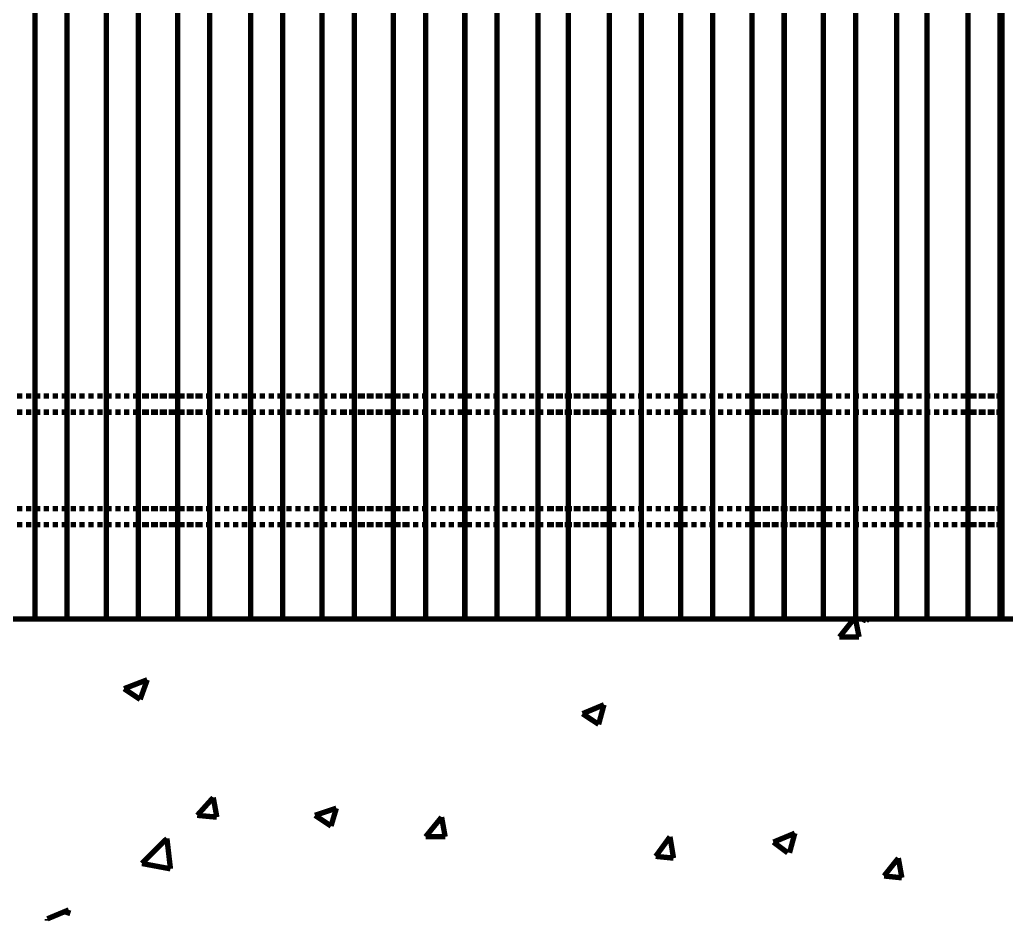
# Model space of a CAD drawing. Extents: x -2.4 to 13.4, y -16 to -5.
# Drawn here: x 6.031 to 6.953, y -13.236 to -12.392 of the extents above; entities that cross this region are included whole.
import ezdxf

# ---------------------------------------------------------------- set-up
doc = ezdxf.new("R2010")
doc.units = 0
doc.header["$MEASUREMENT"] = 0

msp = doc.modelspace()

# ---------------------------------------------------------------- linework, layer by layer
at = {"color": 0, "const_width": 0.005}
for points in [[(7.06203, -12.95219), (6.9487, -12.95219), (6.9487, -7.21884), (7.06203, -7.21884)], [(6.04532, -11.55718), (6.04532, -12.85883)], [(6.07532, -11.55718), (6.07532, -12.87716)], [(6.112, -11.55886), (6.112, -12.8872)], [(6.142, -11.55718), (6.142, -12.85551)], [(6.17867, -11.55718), (6.17867, -12.86886)], [(6.20867, -11.55549), (6.20867, -12.85551)], [(6.24697, -11.55718), (6.24697, -12.85052)], [(6.27697, -11.55886), (6.27697, -12.87884)], [(6.31365, -11.55718), (6.31365, -12.88551)], [(6.34365, -11.55718), (6.34365, -12.86387)], [(6.38034, -11.55549), (6.38034, -12.84554)], [(6.41034, -11.55549), (6.41034, -12.87386)], [(6.44702, -11.55886), (6.44702, -12.84554)], [(6.47702, -11.55718), (6.47702, -12.87716)], [(6.51532, -11.55718), (6.51532, -12.87386)], [(6.5437, -11.55886), (6.5437, -12.88551)], [(6.58199, -11.55886), (6.58199, -12.86387)], [(6.612, -11.55886), (6.612, -12.86549)], [(6.64867, -11.55718), (6.64867, -12.86387)], [(6.67867, -11.55718), (6.67867, -12.85215)], [(6.71535, -11.55549), (6.71535, -12.85383)], [(6.74535, -11.55886), (6.74535, -12.87048)], [(6.78203, -11.55886), (6.78203, -12.86051)], [(6.81203, -11.55886), (6.81203, -12.87884)], [(6.85034, -11.55718), (6.85034, -12.88883)], [(6.87865, -11.55718), (6.87865, -12.85719)], [(6.917, -11.55718), (6.917, -12.85883)], [(6.94702, -11.80387), (6.94702, -12.95219)], [(6.9487, -12.92549), (6.9487, -12.59716)], [(6.02867, -12.74386), (6.03366, -12.74386)], [(6.03702, -12.74386), (6.042, -12.74386)], [(6.04532, -12.74386), (6.05031, -12.74386)], [(6.05367, -12.74386), (6.05867, -12.74386)], [(6.06203, -12.74386), (6.06702, -12.74386)], [(6.07034, -12.74386), (6.07532, -12.74386)], [(6.07868, -12.74386), (6.08367, -12.74386)], [(6.08699, -12.74386), (6.09197, -12.74386)], [(6.09534, -12.74386), (6.10034, -12.74386)], [(6.1037, -12.74386), (6.10868, -12.74386)], [(6.112, -12.74386), (6.11699, -12.74386)], [(6.12035, -12.74386), (6.12534, -12.74386)], [(6.12865, -12.74386), (6.13364, -12.74386)], [(6.137, -12.74386), (6.14368, -12.74386)], [(6.14536, -12.74386), (6.15197, -12.74386)], [(6.15367, -12.74386), (6.16034, -12.74386)], [(6.16202, -12.74386), (6.1687, -12.74386)], [(6.17032, -12.74386), (6.17699, -12.74386)], [(6.17867, -12.74386), (6.18535, -12.74386)], [(6.18703, -12.74386), (6.19364, -12.74386)], [(6.19534, -12.74386), (6.202, -12.74386)], [(6.20531, -12.74386), (6.21036, -12.74386)], [(6.21367, -12.74386), (6.21865, -12.74386)], [(6.22202, -12.74386), (6.22702, -12.74386)], [(6.23032, -12.74386), (6.23531, -12.74386)], [(6.23868, -12.74386), (6.24367, -12.74386)], [(6.24697, -12.74386), (6.25203, -12.74386)], [(6.25534, -12.74386), (6.26032, -12.74386)], [(6.26368, -12.74386), (6.26868, -12.74386)], [(6.27199, -12.74386), (6.27697, -12.74386)], [(6.28035, -12.74386), (6.28534, -12.74386)], [(6.28864, -12.74386), (6.2937, -12.74386)], [(6.297, -12.74386), (6.30199, -12.74386)], [(6.30535, -12.74386), (6.31035, -12.74386)], [(6.31365, -12.74386), (6.31864, -12.74386)], [(6.32202, -12.74386), (6.327, -12.74386)], [(6.33031, -12.74386), (6.33699, -12.74386)], [(6.33867, -12.74386), (6.34534, -12.74386)], [(6.34702, -12.74386), (6.3537, -12.74386)], [(6.35532, -12.74386), (6.362, -12.74386)], [(6.36368, -12.74386), (6.37035, -12.74386)], [(6.37197, -12.74386), (6.37865, -12.74386)], [(6.38034, -12.74386), (6.387, -12.74386)], [(6.38868, -12.74386), (6.39536, -12.74386)], [(6.39867, -12.74386), (6.40367, -12.74386)], [(6.40703, -12.74386), (6.41202, -12.74386)], [(6.41532, -12.74386), (6.42032, -12.74386)], [(6.42368, -12.74386), (6.42867, -12.74386)], [(6.43199, -12.74386), (6.43703, -12.74386)], [(6.44034, -12.74386), (6.44534, -12.74386)], [(6.4487, -12.74386), (6.45368, -12.74386)], [(6.45699, -12.74386), (6.46199, -12.74386)], [(6.46535, -12.74386), (6.47034, -12.74386)], [(6.47366, -12.74386), (6.4787, -12.74386)], [(6.482, -12.74386), (6.487, -12.74386)], [(6.49036, -12.74386), (6.49535, -12.74386)], [(6.49866, -12.74386), (6.50365, -12.74386)], [(6.50702, -12.74386), (6.512, -12.74386)], [(6.51532, -12.74386), (6.52036, -12.74386)], [(6.52367, -12.74386), (6.53035, -12.74386)], [(6.53203, -12.74386), (6.53864, -12.74386)], [(6.54032, -12.74386), (6.547, -12.74386)], [(6.54868, -12.74386), (6.55535, -12.74386)], [(6.55699, -12.74386), (6.56365, -12.74386)], [(6.56534, -12.74386), (6.57202, -12.74386)], [(6.5737, -12.74386), (6.58031, -12.74386)], [(6.58199, -12.74386), (6.58867, -12.74386)], [(6.59197, -12.74386), (6.59702, -12.74386)], [(6.60034, -12.74386), (6.60532, -12.74386)], [(6.60868, -12.74386), (6.61368, -12.74386)], [(6.61699, -12.74386), (6.62197, -12.74386)], [(6.62534, -12.74386), (6.63034, -12.74386)], [(6.63364, -12.74386), (6.63868, -12.74386)], [(6.642, -12.74386), (6.64699, -12.74386)], [(6.65035, -12.74386), (6.65535, -12.74386)], [(6.65865, -12.74386), (6.66364, -12.74386)], [(6.667, -12.74386), (6.672, -12.74386)], [(6.67531, -12.74386), (6.68035, -12.74386)], [(6.68367, -12.74386), (6.68865, -12.74386)], [(6.69202, -12.74386), (6.69702, -12.74386)], [(6.70032, -12.74386), (6.70531, -12.74386)], [(6.70867, -12.74386), (6.71367, -12.74386)], [(6.71697, -12.74386), (6.72365, -12.74386)], [(6.72534, -12.74386), (6.732, -12.74386)], [(6.73368, -12.74386), (6.74036, -12.74386)], [(6.74199, -12.74386), (6.74866, -12.74386)], [(6.75034, -12.74386), (6.75702, -12.74386)], [(6.75864, -12.74386), (6.76532, -12.74386)], [(6.767, -12.74386), (6.77367, -12.74386)], [(6.77535, -12.74386), (6.78203, -12.74386)], [(6.78365, -12.74386), (6.79032, -12.74386)], [(6.7937, -12.74386), (6.79868, -12.74386)], [(6.80199, -12.74386), (6.80699, -12.74386)], [(6.81035, -12.74386), (6.81534, -12.74386)], [(6.81864, -12.74386), (6.8237, -12.74386)], [(6.827, -12.74386), (6.83199, -12.74386)], [(6.83536, -12.74386), (6.84035, -12.74386)], [(6.84366, -12.74386), (6.84865, -12.74386)], [(6.85202, -12.74386), (6.857, -12.74386)], [(6.86031, -12.74386), (6.86536, -12.74386)], [(6.86867, -12.74386), (6.87366, -12.74386)], [(6.87703, -12.74386), (6.88202, -12.74386)], [(6.88532, -12.74386), (6.89032, -12.74386)], [(6.89368, -12.74386), (6.89867, -12.74386)], [(6.90197, -12.74386), (6.90703, -12.74386)], [(6.91034, -12.74386), (6.917, -12.74386)], [(6.9187, -12.74386), (6.92531, -12.74386)], [(6.92699, -12.74386), (6.93367, -12.74386)], [(6.93535, -12.74386), (6.94202, -12.74386)], [(6.94364, -12.74386), (6.9487, -12.74386)], [(6.02867, -12.75883), (6.03366, -12.75883)], [(6.03702, -12.75883), (6.042, -12.75883)], [(6.04532, -12.75883), (6.05031, -12.75883)], [(6.05367, -12.75883), (6.05867, -12.75883)], [(6.06203, -12.75883), (6.06702, -12.75883)], [(6.07034, -12.75883), (6.07532, -12.75883)], [(6.07868, -12.75883), (6.08367, -12.75883)], [(6.08699, -12.75883), (6.09197, -12.75883)], [(6.09534, -12.75883), (6.10034, -12.75883)], [(6.1037, -12.75883), (6.10868, -12.75883)], [(6.112, -12.75883), (6.11699, -12.75883)], [(6.12035, -12.75883), (6.12534, -12.75883)], [(6.12865, -12.75883), (6.13364, -12.75883)], [(6.137, -12.75883), (6.14368, -12.75883)], [(6.14536, -12.75883), (6.15197, -12.75883)], [(6.15367, -12.75883), (6.16034, -12.75883)], [(6.16202, -12.75883), (6.1687, -12.75883)], [(6.17032, -12.75883), (6.17699, -12.75883)], [(6.17867, -12.75883), (6.18535, -12.75883)], [(6.18703, -12.75883), (6.19364, -12.75883)], [(6.19534, -12.75883), (6.202, -12.75883)], [(6.20531, -12.75883), (6.21036, -12.75883)], [(6.21367, -12.75883), (6.21865, -12.75883)], [(6.22202, -12.75883), (6.22702, -12.75883)], [(6.23032, -12.75883), (6.23531, -12.75883)], [(6.23868, -12.75883), (6.24367, -12.75883)], [(6.24697, -12.75883), (6.25203, -12.75883)], [(6.25534, -12.75883), (6.26032, -12.75883)], [(6.26368, -12.75883), (6.26868, -12.75883)], [(6.27199, -12.75883), (6.27697, -12.75883)], [(6.28035, -12.75883), (6.28534, -12.75883)], [(6.28864, -12.75883), (6.2937, -12.75883)], [(6.297, -12.75883), (6.30199, -12.75883)], [(6.30535, -12.75883), (6.31035, -12.75883)], [(6.31365, -12.75883), (6.31864, -12.75883)], [(6.32202, -12.75883), (6.327, -12.75883)], [(6.33031, -12.75883), (6.33699, -12.75883)], [(6.33867, -12.75883), (6.34534, -12.75883)], [(6.34702, -12.75883), (6.3537, -12.75883)], [(6.35532, -12.75883), (6.362, -12.75883)], [(6.36368, -12.75883), (6.37035, -12.75883)], [(6.37197, -12.75883), (6.37865, -12.75883)], [(6.38034, -12.75883), (6.387, -12.75883)], [(6.38868, -12.75883), (6.39536, -12.75883)], [(6.39867, -12.75883), (6.40367, -12.75883)], [(6.40703, -12.75883), (6.41202, -12.75883)], [(6.41532, -12.75883), (6.42032, -12.75883)], [(6.42368, -12.75883), (6.42867, -12.75883)], [(6.43199, -12.75883), (6.43703, -12.75883)], [(6.44034, -12.75883), (6.44534, -12.75883)], [(6.4487, -12.75883), (6.45368, -12.75883)], [(6.45699, -12.75883), (6.46199, -12.75883)], [(6.46535, -12.75883), (6.47034, -12.75883)], [(6.47366, -12.75883), (6.4787, -12.75883)], [(6.482, -12.75883), (6.487, -12.75883)], [(6.49036, -12.75883), (6.49535, -12.75883)], [(6.49866, -12.75883), (6.50365, -12.75883)], [(6.50702, -12.75883), (6.512, -12.75883)], [(6.51532, -12.75883), (6.52036, -12.75883)], [(6.52367, -12.75883), (6.53035, -12.75883)], [(6.53203, -12.75883), (6.53864, -12.75883)], [(6.54032, -12.75883), (6.547, -12.75883)], [(6.54868, -12.75883), (6.55535, -12.75883)], [(6.55699, -12.75883), (6.56365, -12.75883)], [(6.56534, -12.75883), (6.57202, -12.75883)], [(6.5737, -12.75883), (6.58031, -12.75883)], [(6.58199, -12.75883), (6.58867, -12.75883)], [(6.59197, -12.75883), (6.59702, -12.75883)], [(6.60034, -12.75883), (6.60532, -12.75883)], [(6.60868, -12.75883), (6.61368, -12.75883)], [(6.61699, -12.75883), (6.62197, -12.75883)], [(6.62534, -12.75883), (6.63034, -12.75883)], [(6.63364, -12.75883), (6.63868, -12.75883)], [(6.642, -12.75883), (6.64699, -12.75883)], [(6.65035, -12.75883), (6.65535, -12.75883)], [(6.65865, -12.75883), (6.66364, -12.75883)], [(6.667, -12.75883), (6.672, -12.75883)], [(6.67531, -12.75883), (6.68035, -12.75883)], [(6.68367, -12.75883), (6.68865, -12.75883)], [(6.69202, -12.75883), (6.69702, -12.75883)], [(6.70032, -12.75883), (6.70531, -12.75883)], [(6.70867, -12.75883), (6.71367, -12.75883)], [(6.71697, -12.75883), (6.72365, -12.75883)], [(6.72534, -12.75883), (6.732, -12.75883)], [(6.73368, -12.75883), (6.74036, -12.75883)], [(6.74199, -12.75883), (6.74866, -12.75883)], [(6.75034, -12.75883), (6.75702, -12.75883)], [(6.75864, -12.75883), (6.76532, -12.75883)], [(6.767, -12.75883), (6.77367, -12.75883)], [(6.77535, -12.75883), (6.78203, -12.75883)], [(6.78365, -12.75883), (6.79032, -12.75883)], [(6.7937, -12.75883), (6.79868, -12.75883)], [(6.80199, -12.75883), (6.80699, -12.75883)], [(6.81035, -12.75883), (6.81534, -12.75883)], [(6.81864, -12.75883), (6.8237, -12.75883)], [(6.827, -12.75883), (6.83199, -12.75883)], [(6.83536, -12.75883), (6.84035, -12.75883)], [(6.84366, -12.75883), (6.84865, -12.75883)], [(6.85202, -12.75883), (6.857, -12.75883)], [(6.86031, -12.75883), (6.86536, -12.75883)], [(6.86867, -12.75883), (6.87366, -12.75883)], [(6.87703, -12.75883), (6.88202, -12.75883)], [(6.88532, -12.75883), (6.89032, -12.75883)], [(6.89368, -12.75883), (6.89867, -12.75883)], [(6.90197, -12.75883), (6.90703, -12.75883)], [(6.91034, -12.75883), (6.917, -12.75883)], [(6.9187, -12.75883), (6.92531, -12.75883)], [(6.92699, -12.75883), (6.93367, -12.75883)], [(6.93535, -12.75883), (6.94202, -12.75883)], [(6.94364, -12.75883), (6.9487, -12.75883)], [(6.04532, -12.83549), (6.04532, -12.95219)], [(6.07532, -12.83549), (6.07532, -12.95219)], [(6.112, -12.83549), (6.112, -12.95219)], [(6.142, -12.83549), (6.142, -12.95219)], [(6.17867, -12.83549), (6.17867, -12.95219)], [(6.20867, -12.83549), (6.20867, -12.95219)], [(6.24697, -12.83549), (6.24697, -12.95219)], [(6.27697, -12.83549), (6.27697, -12.95219)], [(6.31365, -12.83549), (6.31365, -12.95219)], [(6.34365, -12.83549), (6.34365, -12.95219)], [(6.38034, -12.83549), (6.38034, -12.95219)], [(6.41034, -12.83549), (6.41034, -12.95219)], [(6.44702, -12.83549), (6.44702, -12.95219)], [(6.47702, -12.83549), (6.47702, -12.95219)], [(6.51532, -12.83549), (6.51532, -12.95219)], [(6.5437, -12.83549), (6.5437, -12.95219)], [(6.58199, -12.83549), (6.58199, -12.95219)], [(6.612, -12.83549), (6.612, -12.95219)], [(6.64867, -12.83549), (6.64867, -12.95219)], [(6.67867, -12.83549), (6.67867, -12.95219)], [(6.71535, -12.83549), (6.71535, -12.95219)], [(6.74535, -12.83549), (6.74535, -12.95219)], [(6.78203, -12.83549), (6.78203, -12.95219)], [(6.81203, -12.83549), (6.81203, -12.95219)], [(6.85034, -12.83549), (6.85034, -12.95219)], [(6.87865, -12.83549), (6.87865, -12.95219)], [(6.917, -12.83549), (6.917, -12.95219)], [(6.02867, -12.84884), (6.03366, -12.84884)], [(6.03702, -12.84884), (6.042, -12.84884)], [(6.04532, -12.84884), (6.05031, -12.84884)], [(6.05367, -12.84884), (6.05867, -12.84884)], [(6.06203, -12.84884), (6.06702, -12.84884)], [(6.07034, -12.84884), (6.07532, -12.84884)], [(6.07868, -12.84884), (6.08367, -12.84884)], [(6.08699, -12.84884), (6.09197, -12.84884)], [(6.09534, -12.84884), (6.10034, -12.84884)], [(6.1037, -12.84884), (6.10868, -12.84884)], [(6.112, -12.84884), (6.11699, -12.84884)], [(6.12035, -12.84884), (6.12534, -12.84884)], [(6.12865, -12.84884), (6.13364, -12.84884)], [(6.137, -12.84884), (6.14368, -12.84884)], [(6.14536, -12.84884), (6.15197, -12.84884)], [(6.15367, -12.84884), (6.16034, -12.84884)], [(6.16202, -12.84884), (6.1687, -12.84884)], [(6.17032, -12.84884), (6.17699, -12.84884)], [(6.17867, -12.84884), (6.18535, -12.84884)], [(6.18703, -12.84884), (6.19364, -12.84884)], [(6.19534, -12.84884), (6.202, -12.84884)], [(6.20531, -12.84884), (6.21036, -12.84884)], [(6.21367, -12.84884), (6.21865, -12.84884)], [(6.22202, -12.84884), (6.22702, -12.84884)], [(6.23032, -12.84884), (6.23531, -12.84884)], [(6.23868, -12.84884), (6.24367, -12.84884)], [(6.24697, -12.84884), (6.25203, -12.84884)], [(6.25534, -12.84884), (6.26032, -12.84884)], [(6.26368, -12.84884), (6.26868, -12.84884)], [(6.27199, -12.84884), (6.27697, -12.84884)], [(6.28035, -12.84884), (6.28534, -12.84884)], [(6.28864, -12.84884), (6.2937, -12.84884)], [(6.297, -12.84884), (6.30199, -12.84884)], [(6.30535, -12.84884), (6.31035, -12.84884)], [(6.31365, -12.84884), (6.31864, -12.84884)], [(6.32202, -12.84884), (6.327, -12.84884)], [(6.33031, -12.84884), (6.33699, -12.84884)], [(6.33867, -12.84884), (6.34534, -12.84884)], [(6.34702, -12.84884), (6.3537, -12.84884)], [(6.35532, -12.84884), (6.362, -12.84884)], [(6.36368, -12.84884), (6.37035, -12.84884)], [(6.37197, -12.84884), (6.37865, -12.84884)], [(6.38034, -12.84884), (6.387, -12.84884)], [(6.38868, -12.84884), (6.39536, -12.84884)], [(6.39867, -12.84884), (6.40367, -12.84884)], [(6.40703, -12.84884), (6.41202, -12.84884)], [(6.41532, -12.84884), (6.42032, -12.84884)], [(6.42368, -12.84884), (6.42867, -12.84884)], [(6.43199, -12.84884), (6.43703, -12.84884)], [(6.44034, -12.84884), (6.44534, -12.84884)], [(6.4487, -12.84884), (6.45368, -12.84884)], [(6.45699, -12.84884), (6.46199, -12.84884)], [(6.46535, -12.84884), (6.47034, -12.84884)], [(6.47366, -12.84884), (6.4787, -12.84884)], [(6.482, -12.84884), (6.487, -12.84884)], [(6.49036, -12.84884), (6.49535, -12.84884)], [(6.49866, -12.84884), (6.50365, -12.84884)], [(6.50702, -12.84884), (6.512, -12.84884)], [(6.51532, -12.84884), (6.52036, -12.84884)], [(6.52367, -12.84884), (6.53035, -12.84884)], [(6.53203, -12.84884), (6.53864, -12.84884)], [(6.54032, -12.84884), (6.547, -12.84884)], [(6.54868, -12.84884), (6.55535, -12.84884)], [(6.55699, -12.84884), (6.56365, -12.84884)], [(6.56534, -12.84884), (6.57202, -12.84884)], [(6.5737, -12.84884), (6.58031, -12.84884)], [(6.58199, -12.84884), (6.58867, -12.84884)], [(6.59197, -12.84884), (6.59702, -12.84884)], [(6.60034, -12.84884), (6.60532, -12.84884)], [(6.60868, -12.84884), (6.61368, -12.84884)], [(6.61699, -12.84884), (6.62197, -12.84884)], [(6.62534, -12.84884), (6.63034, -12.84884)], [(6.63364, -12.84884), (6.63868, -12.84884)], [(6.642, -12.84884), (6.64699, -12.84884)], [(6.65035, -12.84884), (6.65535, -12.84884)], [(6.65865, -12.84884), (6.66364, -12.84884)], [(6.667, -12.84884), (6.672, -12.84884)], [(6.67531, -12.84884), (6.68035, -12.84884)], [(6.68367, -12.84884), (6.68865, -12.84884)], [(6.69202, -12.84884), (6.69702, -12.84884)], [(6.70032, -12.84884), (6.70531, -12.84884)], [(6.70867, -12.84884), (6.71367, -12.84884)], [(6.71697, -12.84884), (6.72365, -12.84884)], [(6.72534, -12.84884), (6.732, -12.84884)], [(6.73368, -12.84884), (6.74036, -12.84884)], [(6.74199, -12.84884), (6.74866, -12.84884)], [(6.75034, -12.84884), (6.75702, -12.84884)], [(6.75864, -12.84884), (6.76532, -12.84884)], [(6.767, -12.84884), (6.77367, -12.84884)], [(6.77535, -12.84884), (6.78203, -12.84884)], [(6.78365, -12.84884), (6.79032, -12.84884)], [(6.7937, -12.84884), (6.79868, -12.84884)], [(6.80199, -12.84884), (6.80699, -12.84884)], [(6.81035, -12.84884), (6.81534, -12.84884)], [(6.81864, -12.84884), (6.8237, -12.84884)], [(6.827, -12.84884), (6.83199, -12.84884)], [(6.83536, -12.84884), (6.84035, -12.84884)], [(6.84366, -12.84884), (6.84865, -12.84884)], [(6.85202, -12.84884), (6.857, -12.84884)], [(6.86031, -12.84884), (6.86536, -12.84884)], [(6.86867, -12.84884), (6.87366, -12.84884)], [(6.87703, -12.84884), (6.88202, -12.84884)], [(6.88532, -12.84884), (6.89032, -12.84884)], [(6.89368, -12.84884), (6.89867, -12.84884)], [(6.90197, -12.84884), (6.90703, -12.84884)], [(6.91034, -12.84884), (6.917, -12.84884)], [(6.9187, -12.84884), (6.92531, -12.84884)], [(6.92699, -12.84884), (6.93367, -12.84884)], [(6.93535, -12.84884), (6.94202, -12.84884)], [(6.94364, -12.84884), (6.9487, -12.84884)], [(6.02867, -12.86387), (6.03366, -12.86387)], [(6.03702, -12.86387), (6.042, -12.86387)], [(6.04532, -12.86387), (6.05031, -12.86387)], [(6.05367, -12.86387), (6.05867, -12.86387)], [(6.06203, -12.86387), (6.06702, -12.86387)], [(6.07034, -12.86387), (6.07532, -12.86387)], [(6.07868, -12.86387), (6.08367, -12.86387)], [(6.08699, -12.86387), (6.09197, -12.86387)], [(6.09534, -12.86387), (6.10034, -12.86387)], [(6.1037, -12.86387), (6.10868, -12.86387)], [(6.112, -12.86387), (6.11699, -12.86387)], [(6.12035, -12.86387), (6.12534, -12.86387)], [(6.12865, -12.86387), (6.13364, -12.86387)], [(6.137, -12.86387), (6.14368, -12.86387)], [(6.14536, -12.86387), (6.15197, -12.86387)], [(6.15367, -12.86387), (6.16034, -12.86387)], [(6.16202, -12.86387), (6.1687, -12.86387)], [(6.17032, -12.86387), (6.17699, -12.86387)], [(6.17867, -12.86387), (6.18535, -12.86387)], [(6.18703, -12.86387), (6.19364, -12.86387)], [(6.19534, -12.86387), (6.202, -12.86387)], [(6.20531, -12.86387), (6.21036, -12.86387)], [(6.21367, -12.86387), (6.21865, -12.86387)], [(6.22202, -12.86387), (6.22702, -12.86387)], [(6.23032, -12.86387), (6.23531, -12.86387)], [(6.23868, -12.86387), (6.24367, -12.86387)], [(6.24697, -12.86387), (6.25203, -12.86387)], [(6.25534, -12.86387), (6.26032, -12.86387)], [(6.26368, -12.86387), (6.26868, -12.86387)], [(6.27199, -12.86387), (6.27697, -12.86387)], [(6.28035, -12.86387), (6.28534, -12.86387)], [(6.28864, -12.86387), (6.2937, -12.86387)], [(6.297, -12.86387), (6.30199, -12.86387)], [(6.30535, -12.86387), (6.31035, -12.86387)], [(6.31365, -12.86387), (6.31864, -12.86387)], [(6.32202, -12.86387), (6.327, -12.86387)], [(6.33031, -12.86387), (6.33699, -12.86387)], [(6.33867, -12.86387), (6.34534, -12.86387)], [(6.34702, -12.86387), (6.3537, -12.86387)], [(6.35532, -12.86387), (6.362, -12.86387)], [(6.36368, -12.86387), (6.37035, -12.86387)], [(6.37197, -12.86387), (6.37865, -12.86387)], [(6.38034, -12.86387), (6.387, -12.86387)], [(6.38868, -12.86387), (6.39536, -12.86387)], [(6.39867, -12.86387), (6.40367, -12.86387)], [(6.40703, -12.86387), (6.41202, -12.86387)], [(6.41532, -12.86387), (6.42032, -12.86387)], [(6.42368, -12.86387), (6.42867, -12.86387)], [(6.43199, -12.86387), (6.43703, -12.86387)], [(6.44034, -12.86387), (6.44534, -12.86387)], [(6.4487, -12.86387), (6.45368, -12.86387)], [(6.45699, -12.86387), (6.46199, -12.86387)], [(6.46535, -12.86387), (6.47034, -12.86387)], [(6.47366, -12.86387), (6.4787, -12.86387)], [(6.482, -12.86387), (6.487, -12.86387)], [(6.49036, -12.86387), (6.49535, -12.86387)], [(6.49866, -12.86387), (6.50365, -12.86387)], [(6.50702, -12.86387), (6.512, -12.86387)], [(6.51532, -12.86387), (6.52036, -12.86387)], [(6.52367, -12.86387), (6.53035, -12.86387)], [(6.53203, -12.86387), (6.53864, -12.86387)], [(6.54032, -12.86387), (6.547, -12.86387)], [(6.54868, -12.86387), (6.55535, -12.86387)], [(6.55699, -12.86387), (6.56365, -12.86387)], [(6.56534, -12.86387), (6.57202, -12.86387)], [(6.5737, -12.86387), (6.58031, -12.86387)], [(6.58199, -12.86387), (6.58867, -12.86387)], [(6.59197, -12.86387), (6.59702, -12.86387)], [(6.60034, -12.86387), (6.60532, -12.86387)], [(6.60868, -12.86387), (6.61368, -12.86387)], [(6.61699, -12.86387), (6.62197, -12.86387)], [(6.62534, -12.86387), (6.63034, -12.86387)], [(6.63364, -12.86387), (6.63868, -12.86387)], [(6.642, -12.86387), (6.64699, -12.86387)], [(6.65035, -12.86387), (6.65535, -12.86387)], [(6.65865, -12.86387), (6.66364, -12.86387)], [(6.667, -12.86387), (6.672, -12.86387)], [(6.67531, -12.86387), (6.68035, -12.86387)], [(6.68367, -12.86387), (6.68865, -12.86387)], [(6.69202, -12.86387), (6.69702, -12.86387)], [(6.70032, -12.86387), (6.70531, -12.86387)], [(6.70867, -12.86387), (6.71367, -12.86387)], [(6.71697, -12.86387), (6.72365, -12.86387)], [(6.72534, -12.86387), (6.732, -12.86387)], [(6.73368, -12.86387), (6.74036, -12.86387)], [(6.74199, -12.86387), (6.74866, -12.86387)], [(6.75034, -12.86387), (6.75702, -12.86387)], [(6.75864, -12.86387), (6.76532, -12.86387)], [(6.767, -12.86387), (6.77367, -12.86387)], [(6.77535, -12.86387), (6.78203, -12.86387)], [(6.78365, -12.86387), (6.79032, -12.86387)], [(6.7937, -12.86387), (6.79868, -12.86387)], [(6.80199, -12.86387), (6.80699, -12.86387)], [(6.81035, -12.86387), (6.81534, -12.86387)], [(6.81864, -12.86387), (6.8237, -12.86387)], [(6.827, -12.86387), (6.83199, -12.86387)], [(6.83536, -12.86387), (6.84035, -12.86387)], [(6.84366, -12.86387), (6.84865, -12.86387)], [(6.85202, -12.86387), (6.857, -12.86387)], [(6.86031, -12.86387), (6.86536, -12.86387)], [(6.86867, -12.86387), (6.87366, -12.86387)], [(6.87703, -12.86387), (6.88202, -12.86387)], [(6.88532, -12.86387), (6.89032, -12.86387)], [(6.89368, -12.86387), (6.89867, -12.86387)], [(6.90197, -12.86387), (6.90703, -12.86387)], [(6.91034, -12.86387), (6.917, -12.86387)], [(6.9187, -12.86387), (6.92531, -12.86387)], [(6.92699, -12.86387), (6.93367, -12.86387)], [(6.93535, -12.86387), (6.94202, -12.86387)], [(6.94364, -12.86387), (6.9487, -12.86387)], [(7.8537, -12.95219), (0.84698, -12.95219)], [(6.9487, -12.95219), (5.23868, -12.95219)], [(6.797, -12.96884), (6.81035, -12.95219)], [(6.81534, -12.96884), (6.81203, -12.95219)], [(6.81864, -12.95219), (6.82202, -12.95381)], [(6.82202, -12.95381), (6.8237, -12.95219)], [(6.797, -12.96884), (6.81534, -12.96884)], [(6.12865, -13.01719), (6.15035, -13.00883)], [(6.14368, -13.02718), (6.15035, -13.00883)], [(6.12865, -13.01719), (6.14368, -13.02718)], [(6.55699, -13.04052), (6.577, -13.03216)], [(6.57202, -13.05049), (6.577, -13.03216)], [(6.55699, -13.04052), (6.57202, -13.05049)], [(6.19702, -13.13551), (6.21199, -13.11886)], [(6.21535, -13.1372), (6.21199, -13.11886)], [(6.19702, -13.13551), (6.21535, -13.1372)], [(6.30699, -13.13551), (6.327, -13.12884)], [(6.30699, -13.13551), (6.32202, -13.1455)], [(6.32202, -13.1455), (6.327, -13.12884)], [(6.41034, -13.15554), (6.42531, -13.1372)], [(6.42867, -13.15554), (6.42531, -13.1372)], [(6.73531, -13.16052), (6.75534, -13.15218)], [(6.75034, -13.17051), (6.75534, -13.15218)], [(6.14536, -13.18049), (6.1687, -13.15716)], [(6.172, -13.18548), (6.1687, -13.15716)], [(6.41034, -13.15554), (6.42867, -13.15554)], [(6.62534, -13.17381), (6.63868, -13.15554)], [(6.642, -13.17549), (6.63868, -13.15554)], [(6.73531, -13.16052), (6.74866, -13.17051)], [(6.14536, -13.18049), (6.172, -13.18548)], [(6.62534, -13.17381), (6.642, -13.17549)], [(6.83867, -13.19216), (6.85202, -13.17549)], [(6.85532, -13.19384), (6.85202, -13.17549)], [(6.83867, -13.19216), (6.85532, -13.19384)], [(6.05699, -13.23219), (6.077, -13.22384)], [(6.07532, -13.22883), (6.077, -13.22384)], [(6.05699, -13.23219), (6.05699, -13.23383)]]:
    msp.add_lwpolyline(points, dxfattribs=at)
for points in [[(6.452, -12.95887), (6.452, -12.95887)], [(6.63034, -12.95219), (6.63034, -12.95219)], [(6.86368, -12.95381), (6.86368, -12.95381)], [(6.79032, -12.96548), (6.79032, -12.96548)], [(6.47702, -12.97552), (6.47702, -12.97552)], [(6.67699, -12.98051), (6.67699, -12.98051)], [(6.27867, -12.98887), (6.27867, -12.98887)], [(6.32532, -12.99386), (6.32532, -12.99386)], [(6.6037, -12.98887), (6.6037, -12.98887)], [(6.17368, -13.01551), (6.17368, -13.01551)], [(6.41532, -13.01383), (6.41532, -13.01383)], [(6.93035, -13.0122), (6.93035, -13.0122)], [(6.10532, -13.01881), (6.10532, -13.01881)], [(6.30199, -13.02886), (6.30199, -13.02886)], [(6.78035, -13.03054), (6.78035, -13.03054)], [(6.10532, -13.03884), (6.10532, -13.03884)], [(6.22702, -13.03884), (6.22702, -13.03884)], [(6.26368, -13.04551), (6.26368, -13.04551)], [(6.42368, -13.05218), (6.42368, -13.05218)], [(6.62703, -13.05218), (6.62703, -13.05218)], [(6.58199, -13.05886), (6.58199, -13.05886)], [(6.90035, -13.05718), (6.90035, -13.05718)], [(6.03864, -13.06384), (6.03864, -13.06384)], [(6.74199, -13.06552), (6.74199, -13.06552)], [(6.47202, -13.07383), (6.47202, -13.07383)], [(6.78864, -13.07719), (6.78864, -13.07719)], [(6.90035, -13.0722), (6.90035, -13.0722)], [(6.71199, -13.08219), (6.71199, -13.08219)], [(6.32202, -13.09384), (6.32202, -13.09384)], [(6.59866, -13.09716), (6.59866, -13.09716)], [(6.52535, -13.10719), (6.52535, -13.10719)], [(6.61368, -13.10719), (6.61368, -13.10719)], [(6.1687, -13.11387), (6.1687, -13.11387)], [(6.92699, -13.11051), (6.92699, -13.11051)], [(6.33699, -13.13215), (6.33699, -13.13215)], [(6.77697, -13.13052), (6.77697, -13.13052)], [(6.44034, -13.1372), (6.44034, -13.1372)], [(6.85868, -13.14219), (6.85868, -13.14219)], [(6.22366, -13.14718), (6.22366, -13.14718)], [(6.62366, -13.1505), (6.62366, -13.1505)], [(6.14867, -13.15716), (6.14867, -13.15716)], [(6.267, -13.1672), (6.267, -13.1672)], [(6.68535, -13.17219), (6.68535, -13.17219)], [(6.89699, -13.16552), (6.89699, -13.16552)], [(6.46865, -13.17381), (6.46865, -13.17381)], [(6.82202, -13.17549), (6.82202, -13.17549)], [(6.047, -13.19052), (6.047, -13.19052)], [(6.09365, -13.1972), (6.09365, -13.1972)], [(6.20699, -13.1972), (6.20699, -13.1972)], [(6.92368, -13.21049), (6.92368, -13.21049)]]:
    msp.add_lwpolyline(points, close=True, dxfattribs=at)

doc.saveas('drawing.dxf')
